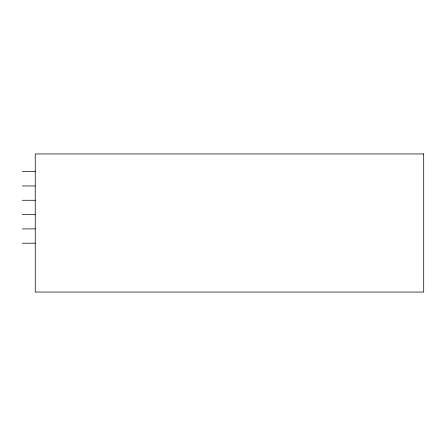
<?xml version="1.0" encoding="UTF-8"?>
<svg xmlns="http://www.w3.org/2000/svg" width="446" height="446" viewBox="0 0 446 446"><rect width="100%" height="100%" fill="white"/><g stroke="black" fill="none" stroke-linecap="round" stroke-linejoin="round"><path stroke-width="0.67" d="M22.3 171.638L35.251 171.638M22.3 185.954L35.251 185.954M22.3 200.271L35.251 200.271M22.3 214.582L35.251 214.582M22.3 228.898L35.251 228.898M22.3 243.215L35.251 243.215M423.7 153.942L35.251 153.942L35.251 292.058L423.7 292.058L423.7 153.942"/></g></svg>
